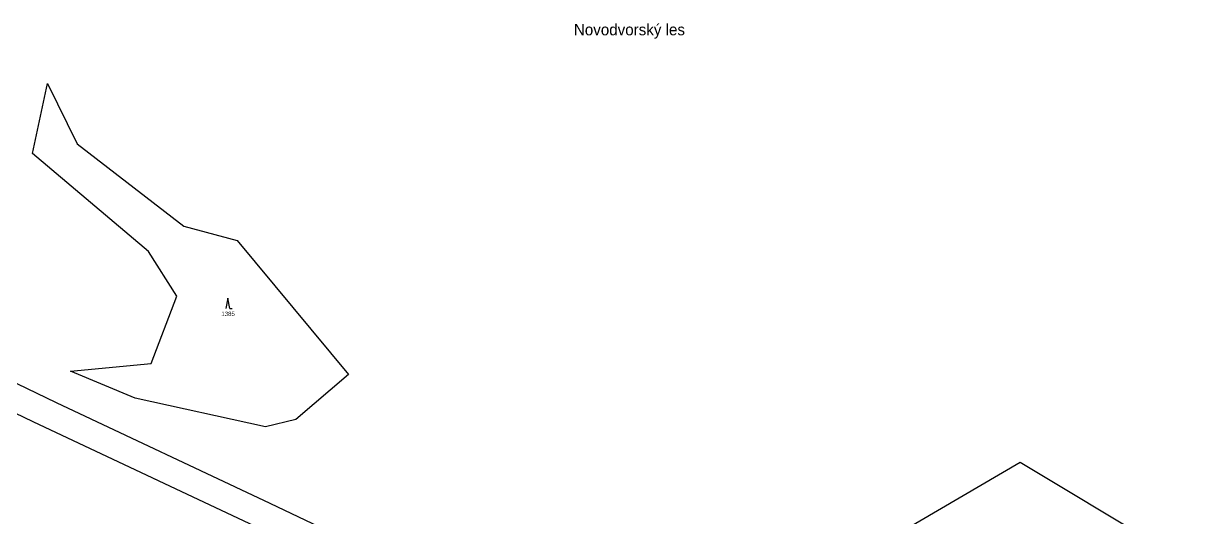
# Model space of a CAD drawing. Extents: x -820725 to -814908, y -1038210 to -1035296.
# Drawn here: x -819945.1 to -819494.5, y -1036058 to -1035865.7 of the extents above; entities that cross this region are included whole.
import ezdxf
from ezdxf.enums import TextEntityAlignment as Align

# ---------------------------------------------------------------- set-up
doc = ezdxf.new("R2010")
doc.units = 0
doc.header["$MEASUREMENT"] = 0
for name, color, linetype in [('1009', 1, 'CONTINUOUS'), ('18', 1, 'CONTINUOUS'), ('21900', 1, 'CONTINUOUS'), ('308', 1, 'CONTINUOUS')]:
    doc.layers.add(name, color=color, linetype=linetype)

# ---------------------------------------------------------------- blocks, each defined once
blk = doc.blocks.new('3_08$5')
at = {"layer": '308', "color": 255, "linetype": 'Continuous'}
for p, q in [((0, 4), (-0.75, 0)), ((0.75, 0), (0, 4)), ((0.75, 0), (1.75, 0))]:
    blk.add_line(p, q, dxfattribs=at)

msp = doc.modelspace()

# ---------------------------------------------------------------- linework, layer by layer
at = {"layer": '21900', "color": 3, "linetype": 'Continuous'}
for p, q in [((-819941.41, -1035916.33), (-819935.59, -1035889.08)), ((-819935.59, -1035889.08), (-819924.04, -1035912.56)), ((-819924.04, -1035912.56), (-819882.65, -1035944.54)), ((-819896.36, -1035954.39), (-819941.41, -1035916.33)), ((-819882.65, -1035944.54), (-819861.92, -1035950.15)), ((-819861.92, -1035950.15), (-819818.65, -1036002.2)), ((-819885.43, -1035971.85), (-819896.36, -1035954.39)), ((-819895.39, -1035997.92), (-819885.43, -1035971.85)), ((-820003.3, -1035978.95), (-819932.28, -1036013.1)), ((-820007.76, -1035988.86), (-819941.38, -1036020.48)), ((-819926.65, -1036000.97), (-819895.39, -1035997.92)), ((-819901.61, -1036011.48), (-819926.65, -1036000.97)), ((-819818.65, -1036002.2), (-819839.16, -1036019.75)), ((-819850.91, -1036022.57), (-819901.61, -1036011.48)), ((-819932.28, -1036013.1), (-819849.25, -1036052.2)), ((-819941.38, -1036020.48), (-819846.18, -1036065.37)), ((-819839.16, -1036019.75), (-819850.91, -1036022.57)), ((-819666.58, -1036099.89), (-819557.72, -1036036.3)), ((-819557.72, -1036036.3), (-819494.54, -1036074.19)), ((-819849.25, -1036052.2), (-819769.39, -1036090.34))]:
    msp.add_line(p, q, dxfattribs=at)

# ---------------------------------------------------------------- block references
at = {"layer": '308', "color": 0, "linetype": 'ByBlock'}
msp.add_blockref('3_08$5', (-819865.6, -1035976.61), dxfattribs=at)

# ---------------------------------------------------------------- texts
at = {"layer": '1009', "color": 255, "linetype": 'Continuous'}
msp.add_text('Novodvorský les', height=4.4, dxfattribs=at).set_placement((-819709.54, -1035871.72), align=Align.BOTTOM_CENTER)
at = {"layer": '18', "color": 255, "linetype": 'Continuous'}
msp.add_text('1385', height=1.7, dxfattribs=at).set_placement((-819865.47, -1035980.03), align=Align.BOTTOM_CENTER)

doc.saveas('drawing.dxf')
